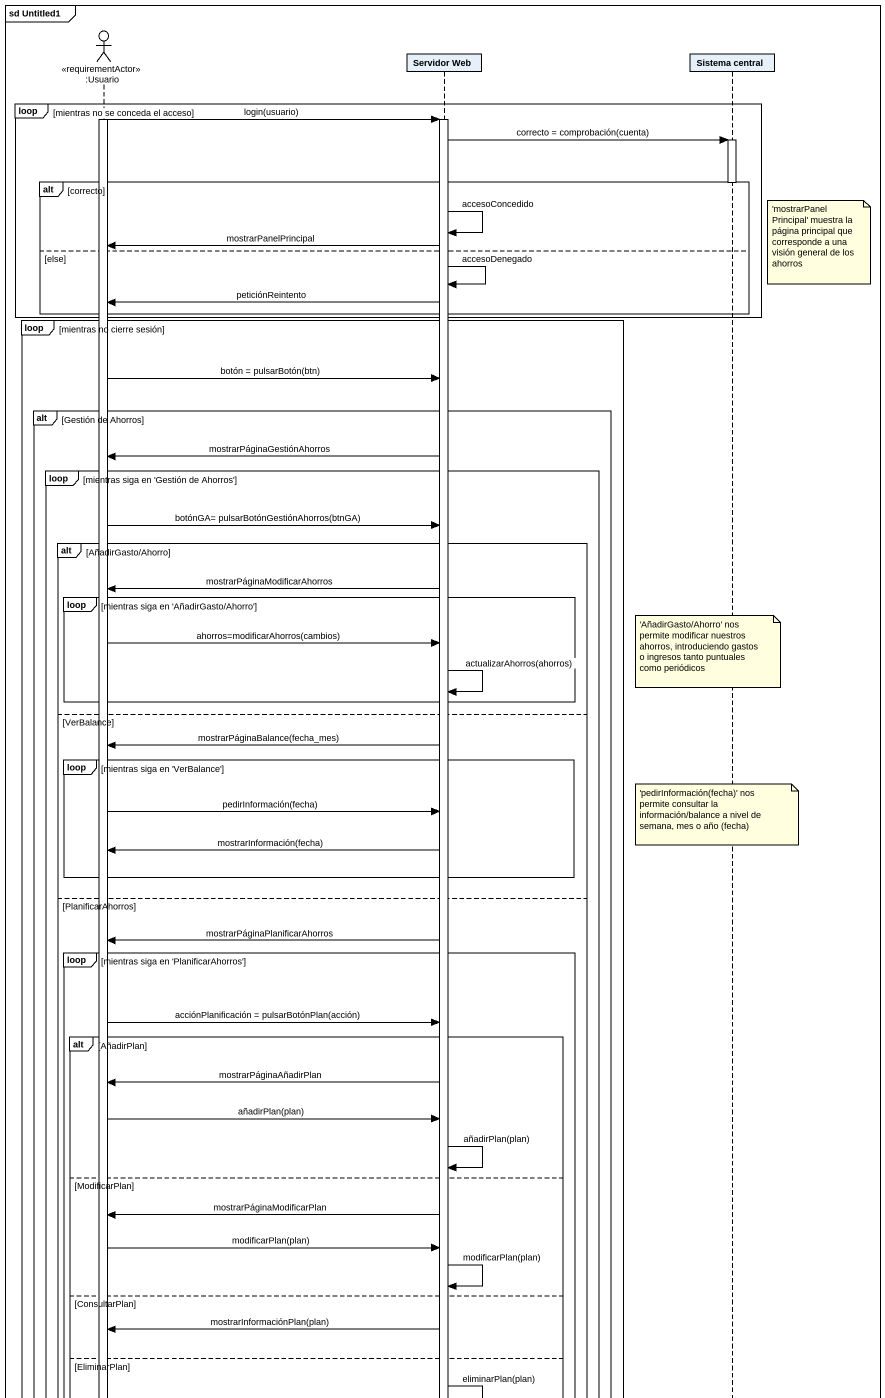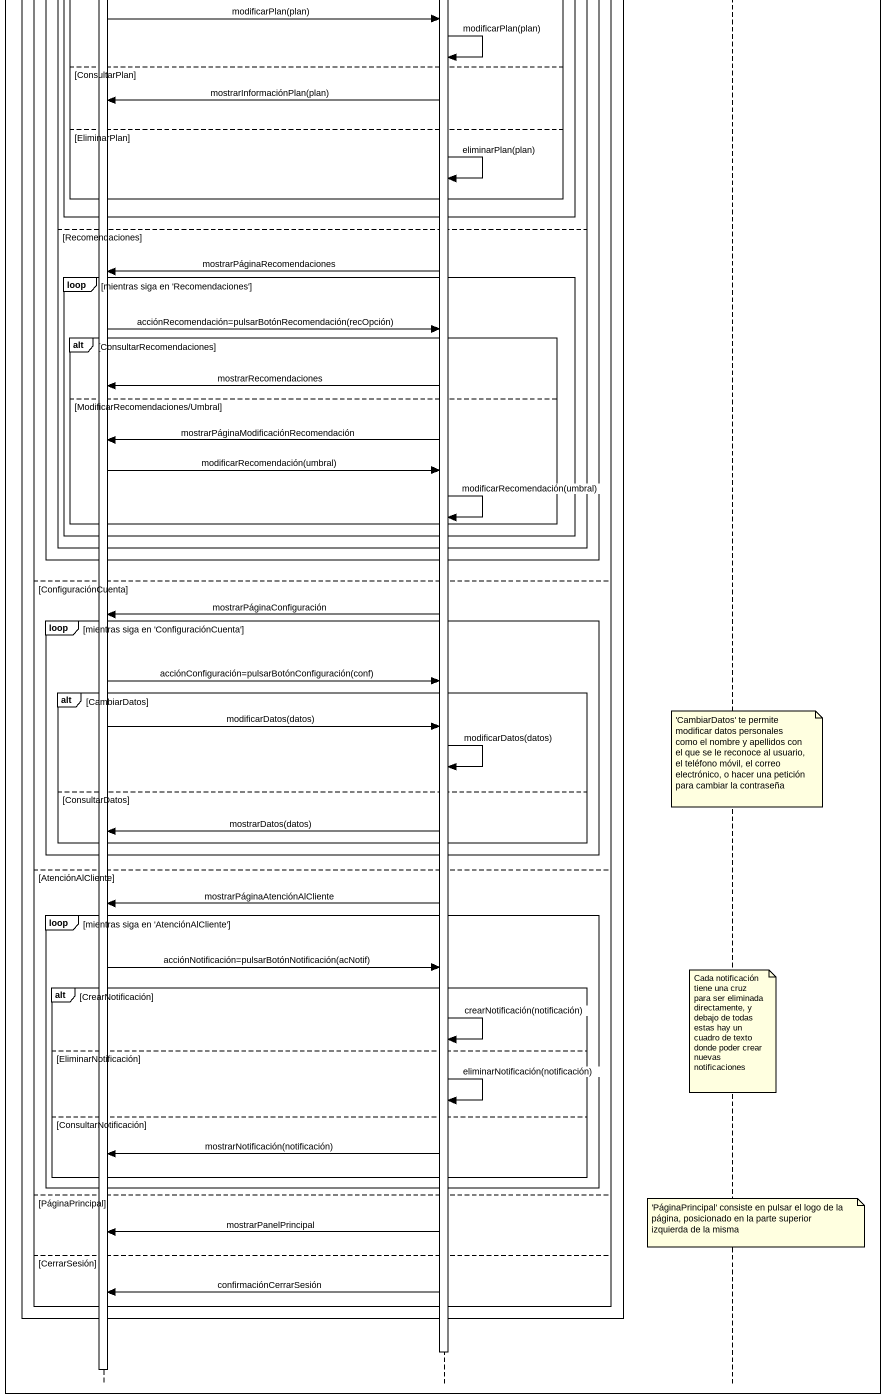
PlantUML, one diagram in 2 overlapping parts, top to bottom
@startuml
mainframe sd Untitled1
hide footbox
actor ":Usuario" as Usuario <<requirementActor>>
participant "Servidor Web" as Servidor_Web
participant "Sistema central" as Sistema_central

loop mientras no se conceda el acceso
  activate Usuario
  Usuario -> Servidor_Web : login(usuario)
  activate Servidor_Web
  Servidor_Web -> Sistema_central : correcto = comprobación(cuenta)
  activate Sistema_central
  alt correcto
    deactivate Sistema_central
    Servidor_Web -> Servidor_Web : accesoConcedido
    note right of Sistema_central : 'mostrarPanelPrincipal' muestra la página principal que corresponde a una visión general de los ahorros
    Servidor_Web -> Usuario : mostrarPanelPrincipal
  else else
    Servidor_Web -> Servidor_Web : accesoDenegado
    Servidor_Web -> Usuario : peticiónReintento
  end
end
loop mientras no cierre sesión
  Usuario -> Servidor_Web : botón = pulsarBotón(btn)
  alt Gestión de Ahorros
    Servidor_Web -> Usuario : mostrarPáginaGestiónAhorros
    loop mientras siga en 'Gestión de Ahorros'
      Usuario -> Servidor_Web : botónGA= pulsarBotónGestiónAhorros(btnGA)
      alt AñadirGasto/Ahorro
        Servidor_Web -> Usuario : mostrarPáginaModificarAhorros
        loop mientras siga en 'AñadirGasto/Ahorro'
          Usuario -> Servidor_Web : ahorros=modificarAhorros(cambios)
          note over Sistema_central : 'AñadirGasto/Ahorro' nos permite modificar nuestros ahorros, introduciendo gastos o ingresos tanto puntuales como periódicos
          Servidor_Web -> Servidor_Web : actualizarAhorros(ahorros)
        end
      else VerBalance
        Servidor_Web -> Usuario : mostrarPáginaBalance(fecha_mes)
        loop mientras siga en 'VerBalance'
          Usuario -> Servidor_Web : pedirInformación(fecha)
          note over Sistema_central : 'pedirInformación(fecha)' nos permite consultar la información/balance a nivel de semana, mes o año (fecha)
          Servidor_Web -> Usuario : mostrarInformación(fecha)
        end
      else PlanificarAhorros
        Servidor_Web -> Usuario : mostrarPáginaPlanificarAhorros
        loop mientras siga en 'PlanificarAhorros'
          Usuario -> Servidor_Web : acciónPlanificación = pulsarBotónPlan(acción)
          alt AñadirPlan
            Servidor_Web -> Usuario : mostrarPáginaAñadirPlan
            Usuario -> Servidor_Web : añadirPlan(plan)
            Servidor_Web -> Servidor_Web : añadirPlan(plan)
          else ModificarPlan
            Servidor_Web -> Usuario : mostrarPáginaModificarPlan
            Usuario -> Servidor_Web : modificarPlan(plan)
            Servidor_Web -> Servidor_Web : modificarPlan(plan)
          else ConsultarPlan
            Servidor_Web -> Usuario : mostrarInformaciónPlan(plan)
          else EliminarPlan
            Servidor_Web -> Servidor_Web : eliminarPlan(plan)
          end
        end
      else Recomendaciones
        Servidor_Web -> Usuario : mostrarPáginaRecomendaciones
        loop mientras siga en 'Recomendaciones'
          Usuario -> Servidor_Web : acciónRecomendación=pulsarBotónRecomendación(recOpción)
          alt ConsultarRecomendaciones
            Servidor_Web -> Usuario : mostrarRecomendaciones
          else ModificarRecomendaciones/Umbral
            Servidor_Web -> Usuario : mostrarPáginaModificaciónRecomendación
            Usuario -> Servidor_Web : modificarRecomendación(umbral)
            Servidor_Web -> Servidor_Web : modificarRecomendación(umbral)
          end
        end
      end
    end
  else ConfiguraciónCuenta
    Servidor_Web -> Usuario : mostrarPáginaConfiguración
    loop mientras siga en 'ConfiguraciónCuenta'
      Usuario -> Servidor_Web : acciónConfiguración=pulsarBotónConfiguración(conf)
      alt CambiarDatos
        Usuario -> Servidor_Web : modificarDatos(datos)
        note over Sistema_central : 'CambiarDatos' te permite modificar datos personales como el nombre y apellidos con el que se le reconoce al usuario, el teléfono móvil, el correo electrónico, o hacer una petición para cambiar la contraseña
        Servidor_Web -> Servidor_Web : modificarDatos(datos)
      else ConsultarDatos
        Servidor_Web -> Usuario : mostrarDatos(datos)
      end
    end
  else AtenciónAlCliente
    Servidor_Web -> Usuario : mostrarPáginaAtenciónAlCliente
    loop mientras siga en 'AtenciónAlCliente'
      Usuario -> Servidor_Web : acciónNotificación=pulsarBotónNotificación(acNotif)
      alt CrearNotificación
        note over Sistema_central : Cada notificación tiene una cruz para ser eliminada directamente, y debajo de todas estas hay un cuadro de texto donde poder crear nuevas notificaciones
        Servidor_Web -> Servidor_Web : crearNotificación(notificación)
      else EliminarNotificación
        Servidor_Web -> Servidor_Web : eliminarNotificación(notificación)
      else ConsultarNotificación
        Servidor_Web -> Usuario : mostrarNotificación(notificación)
      end
    end
  else PáginaPrincipal
    note over Sistema_central : 'PáginaPrincipal' consiste en pulsar el logo de la página, posicionado en la parte superior izquierda de la misma
    Servidor_Web -> Usuario : mostrarPanelPrincipal
  else CerrarSesión
    Servidor_Web -> Usuario : confirmaciónCerrarSesión
  end
end
deactivate Servidor_Web
deactivate Usuario
@enduml
